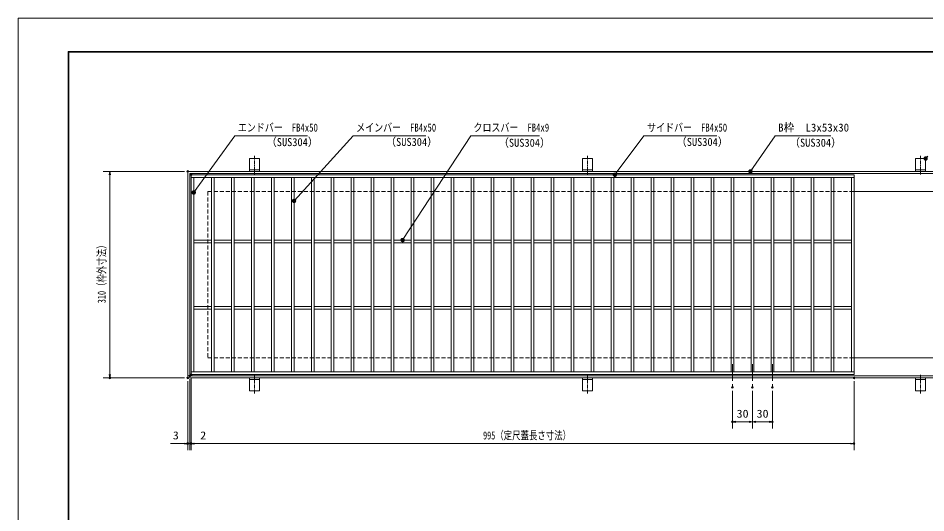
# Model space of a CAD drawing. Units: millimetres, scale not verified. Extents: x -1050 to 1050, y -742 to 742.
# Drawn here: x -1050 to 312, y 0 to 742 of the extents above; entities that cross this region are included whole.
import ezdxf
from ezdxf.enums import TextEntityAlignment as Align

# ---------------------------------------------------------------- set-up
doc = ezdxf.new("R2010")
doc.units = ezdxf.units.MM
doc.header["$LTSCALE"] = 5
doc.header["$PDMODE"] = 32
doc.header["$PDSIZE"] = 2.5
doc.linetypes.add('CHAIN1', pattern=[8, 5, -1, 1, -1])
doc.linetypes.add('DASHED1', pattern=[1.8, 1.2, -0.6])
for name, color, linetype, lineweight in [('0-0_7-図\u3000枠', 4, 'Continuous', 9), ('0-1_寸法注釈', 2, 'Continuous', 9), ('0-2_0', 2, 'Continuous', 9), ('0-3_DEFPOINTS', 134, 'Continuous', 9), ('0-4_アンカー', 7, 'Continuous', 9), ('0-5_枠', 7, 'Continuous', 9), ('0-8_蓋', 5, 'Continuous', 9), ('0-9_溝開口', 4, 'DASHED1', 9), ('0-A_中心線', 6, 'CHAIN1', 9)]:
    doc.layers.add(name, color=color, linetype=linetype, lineweight=lineweight)
doc.styles.add('ＭＳ ゴシック', font='')
doc.styles.get('ＭＳ ゴシック').set_extended_font_data('MS Gothic')

# ---------------------------------------------------------------- blocks, each defined once
blk = doc.blocks.new('_OPEN')
at = {"layer": '0-2_0'}
blk.add_line((0, 0), (-5, 0), dxfattribs=at)
blk.add_lwpolyline([(-5, 0.833), (0, 0), (-5, -0.833)], dxfattribs=at)
blk = doc.blocks.new('A$C5D7C781A')
at = {"layer": '0-4_アンカー', "color": 6, "linetype": 'CHAIN1'}
blk.add_line((37.5, 140.11), (37.5, 0), dxfattribs=at)
at = {"layer": '0-4_アンカー'}
for p, q in [((0, 118.78), (0, 22.26)), ((0, 118.78), (75, 118.78)), ((75, 118.78), (75, 22.26)), ((75, 33.76), (0, 33.76)), ((0, 22.26), (75, 22.26))]:
    blk.add_line(p, q, dxfattribs=at)
blk = doc.blocks.new('_Dot')
at = {"layer": '0-2_0'}
for p, q in [((-2.5, 0), (-5, 0)), ((2.445, 0.5), (-2.445, 0.5)), ((1.997, 1.5), (-1.997, 1.5)), ((2.289, -0.995), (-2.289, -0.995)), ((1.499, -1.995), (-1.499, -1.995))]:
    blk.add_line(p, q, dxfattribs=at)
for points in [[(2.5, 0), (2.48, 0.313), (2.421, 0.622), (2.324, 0.92), (2.191, 1.204), (2.023, 1.469), (1.822, 1.711), (1.594, 1.926), (1.34, 2.111), (1.064, 2.262), (0.773, 2.378), (0.468, 2.456), (0.157, 2.495), (-0.157, 2.495), (-0.468, 2.456), (-0.773, 2.378), (-1.064, 2.262), (-1.34, 2.111), (-1.594, 1.926), (-1.822, 1.711), (-2.023, 1.469), (-2.191, 1.204), (-2.324, 0.92), (-2.421, 0.622), (-2.48, 0.313), (-2.5, 0), (0, 0)], [(-2.5, 0), (-2.48, -0.313), (-2.421, -0.622), (-2.324, -0.92), (-2.191, -1.204), (-2.023, -1.469), (-1.822, -1.711), (-1.594, -1.926), (-1.34, -2.111), (-1.064, -2.262), (-0.773, -2.378), (-0.468, -2.456), (-0.157, -2.495), (0.157, -2.495), (0.468, -2.456), (0.773, -2.378), (1.064, -2.262), (1.34, -2.111), (1.594, -1.926), (1.822, -1.711), (2.023, -1.469), (2.191, -1.204), (2.324, -0.92), (2.421, -0.622), (2.48, -0.313), (2.5, 0), (0, 0)]]:
    blk.add_lwpolyline(points, close=True, dxfattribs=at)

msp = doc.modelspace()

# ---------------------------------------------------------------- linework, layer by layer
at = {"layer": '0-0_7-図\u3000枠'}
for p, q in [((-975, -692.5), (-975, 692.5)), ((-973.75, -691.25), (-973.75, 691.25)), ((-973.75, 691.25), (998.75, 691.25))]:
    msp.add_line(p, q, dxfattribs=at)
msp.add_lwpolyline([(-975, 692.5), (1000, 692.5), (1000, -692.5)], dxfattribs=at)
at = {"layer": '0-1_寸法注釈'}
for p, q in [((-800.45, 512.475), (-922.363, 512.475)), ((-912.363, 507.475), (-912.363, 207.475)), ((-800.45, 202.475), (-922.363, 202.475)), ((-795.45, 197.475), (-795.45, 93.953)), ((-792.45, 200.475), (-792.45, 93.953)), ((-792.45, 200.475), (-792.45, 93.953)), ((-790.45, 202.475), (-790.45, 93.953)), ((-790.45, 202.475), (-790.45, 93.953)), ((204.55, 197.475), (204.55, 93.953)), ((22.05, 183.328), (22.05, 126.522)), ((52.05, 183.328), (52.05, 126.522)), ((52.05, 183.328), (52.05, 126.522)), ((82.05, 183.328), (82.05, 126.522)), ((47.05, 136.522), (27.05, 136.522)), ((57.05, 136.522), (77.05, 136.522)), ((-800.45, 103.953), (-821.563, 103.953)), ((-797.45, 103.953), (-802.45, 103.953)), ((-792.45, 103.953), (-795.45, 103.953)), ((-792.45, 103.953), (-790.45, 103.953)), ((-787.45, 103.953), (-782.45, 103.953)), ((-785.45, 103.953), (199.55, 103.953)), ((-785.45, 103.953), (-764.337, 103.953))]:
    msp.add_line(p, q, dxfattribs=at)
for points in [[(-615.707, 565.949), (-724.931, 565.949), (-785.858, 481.668)], [(-438.147, 565.949), (-547.371, 565.949), (-635.274, 468.935)], [(-267.513, 565.949), (-370.72, 565.949), (-472.399, 410.31)], [(-1.475, 565.949), (-110.699, 565.949), (-153.712, 508.27)], [(169.797, 565.968), (86.447, 565.968), (49.664, 513.288)]]:
    msp.add_lwpolyline(points, dxfattribs=at)
at = {"layer": '0-3_DEFPOINTS'}
msp.add_lwpolyline([(-1050, -742.5), (-1050, 742.5), (1050, 742.5), (1050, -742.5)], close=True, dxfattribs=at)
for p in [(-795.45, 512.475), (-792.45, 205.475), (-790.45, 207.475), (-912.363, 202.475), (-795.45, 202.475), (-795.45, 202.475), (204.55, 202.475), (22.05, 188.328), (52.05, 188.328), (82.05, 188.328), (22.05, 136.522), (82.05, 136.522), (-795.45, 103.953), (-790.45, 103.953), (204.55, 103.953)]:
    msp.add_point(p, dxfattribs=at)
at = {"layer": '0-5_枠'}
for p, q in [((-795.45, 512.475), (409.55, 512.475)), ((-795.45, 512.475), (-795.45, 202.475)), ((-792.45, 509.475), (407.714, 509.475)), ((-792.45, 509.475), (-792.45, 205.475)), ((204.55, 482.475), (409.55, 482.475)), ((204.55, 232.475), (409.55, 232.475)), ((-792.45, 205.475), (411.386, 205.475)), ((-795.45, 202.475), (409.55, 202.475))]:
    msp.add_line(p, q, dxfattribs=at)
at = {"layer": '0-8_蓋'}
for p, q in [((204.55, 507.475), (-790.45, 507.475)), ((-790.45, 207.475), (-790.45, 507.475)), ((204.55, 207.475), (204.55, 507.475)), ((204.55, 503.475), (-790.45, 503.475)), ((-786.45, 211.475), (-786.45, 503.475)), ((-759.95, 503.475), (-759.95, 211.475)), ((-755.95, 503.475), (-755.95, 211.475)), ((-729.95, 503.475), (-729.95, 211.475)), ((-725.95, 503.475), (-725.95, 211.475)), ((-699.95, 503.475), (-699.95, 211.475)), ((-695.95, 503.475), (-695.95, 211.475)), ((-669.95, 503.475), (-669.95, 211.475)), ((-665.95, 503.475), (-665.95, 211.475)), ((-639.95, 503.475), (-639.95, 211.475)), ((-635.95, 503.475), (-635.95, 211.475)), ((-609.95, 503.475), (-609.95, 211.475)), ((-605.95, 503.475), (-605.95, 211.475)), ((-579.95, 503.475), (-579.95, 211.475)), ((-575.95, 503.475), (-575.95, 211.475)), ((-549.95, 503.475), (-549.95, 211.475)), ((-545.95, 503.475), (-545.95, 211.475)), ((-519.95, 503.475), (-519.95, 211.475)), ((-515.95, 503.475), (-515.95, 211.475)), ((-489.95, 503.475), (-489.95, 211.475)), ((-485.95, 503.475), (-485.95, 211.475)), ((-459.95, 503.475), (-459.95, 211.475)), ((-455.95, 503.475), (-455.95, 211.475)), ((-429.95, 503.475), (-429.95, 211.475)), ((-425.95, 503.475), (-425.95, 211.475)), ((-399.95, 503.475), (-399.95, 211.475)), ((-395.95, 503.475), (-395.95, 211.475)), ((-369.95, 503.475), (-369.95, 211.475)), ((-365.95, 503.475), (-365.95, 211.475)), ((-339.95, 503.475), (-339.95, 211.475)), ((-335.95, 503.475), (-335.95, 211.475)), ((-309.95, 503.475), (-309.95, 211.475)), ((-305.95, 503.475), (-305.95, 211.475)), ((-279.95, 503.475), (-279.95, 211.475)), ((-275.95, 503.475), (-275.95, 211.475)), ((-249.95, 503.475), (-249.95, 211.475)), ((-245.95, 503.475), (-245.95, 211.475)), ((-219.95, 503.475), (-219.95, 211.475)), ((-215.95, 503.475), (-215.95, 211.475)), ((-189.95, 503.475), (-189.95, 211.475)), ((-185.95, 503.475), (-185.95, 211.475)), ((-159.95, 503.475), (-159.95, 211.475)), ((-155.95, 503.475), (-155.95, 211.475)), ((-129.95, 503.475), (-129.95, 211.475)), ((-125.95, 503.475), (-125.95, 211.475)), ((-99.95, 503.475), (-99.95, 211.475)), ((-95.95, 503.475), (-95.95, 211.475)), ((-69.95, 503.475), (-69.95, 211.475)), ((-65.95, 503.475), (-65.95, 211.475)), ((-39.95, 503.475), (-39.95, 211.475)), ((-35.95, 503.475), (-35.95, 211.475)), ((-9.95, 503.475), (-9.95, 211.475)), ((-5.95, 503.475), (-5.95, 211.475)), ((20.05, 503.475), (20.05, 211.475)), ((24.05, 503.475), (24.05, 211.475)), ((50.05, 503.475), (50.05, 211.475)), ((54.05, 503.475), (54.05, 211.475)), ((80.05, 503.475), (80.05, 211.475)), ((84.05, 503.475), (84.05, 211.475)), ((110.05, 503.475), (110.05, 211.475)), ((114.05, 503.475), (114.05, 211.475)), ((140.05, 503.475), (140.05, 211.475)), ((144.05, 503.475), (144.05, 211.475)), ((170.05, 503.475), (170.05, 211.475)), ((174.05, 503.475), (174.05, 211.475)), ((200.55, 211.475), (200.55, 503.475)), ((-759.95, 409.475), (-786.45, 409.475)), ((-729.95, 409.475), (-755.95, 409.475)), ((-699.95, 409.475), (-725.95, 409.475)), ((-669.95, 409.475), (-695.95, 409.475)), ((-639.95, 409.475), (-665.95, 409.475)), ((-609.95, 409.475), (-635.95, 409.475)), ((-579.95, 409.475), (-605.95, 409.475)), ((-549.95, 409.475), (-575.95, 409.475)), ((-519.95, 409.475), (-545.95, 409.475)), ((-489.95, 409.475), (-515.95, 409.475)), ((-459.95, 409.475), (-485.95, 409.475)), ((-429.95, 409.475), (-455.95, 409.475)), ((-399.95, 409.475), (-425.95, 409.475)), ((-369.95, 409.475), (-395.95, 409.475)), ((-339.95, 409.475), (-365.95, 409.475)), ((-309.95, 409.475), (-335.95, 409.475)), ((-279.95, 409.475), (-305.95, 409.475)), ((-249.95, 409.475), (-275.95, 409.475)), ((-219.95, 409.475), (-245.95, 409.475)), ((-189.95, 409.475), (-215.95, 409.475)), ((-159.95, 409.475), (-185.95, 409.475)), ((-129.95, 409.475), (-155.95, 409.475)), ((-99.95, 409.475), (-125.95, 409.475)), ((-69.95, 409.475), (-95.95, 409.475)), ((-39.95, 409.475), (-65.95, 409.475)), ((-9.95, 409.475), (-35.95, 409.475)), ((20.05, 409.475), (-5.95, 409.475)), ((50.05, 409.475), (24.05, 409.475)), ((80.05, 409.475), (54.05, 409.475)), ((110.05, 409.475), (84.05, 409.475)), ((140.05, 409.475), (114.05, 409.475)), ((170.05, 409.475), (144.05, 409.475)), ((200.55, 409.475), (174.05, 409.475)), ((-759.95, 405.475), (-786.45, 405.475)), ((-729.95, 405.475), (-755.95, 405.475)), ((-699.95, 405.475), (-725.95, 405.475)), ((-669.95, 405.475), (-695.95, 405.475)), ((-639.95, 405.475), (-665.95, 405.475)), ((-609.95, 405.475), (-635.95, 405.475)), ((-579.95, 405.475), (-605.95, 405.475)), ((-549.95, 405.475), (-575.95, 405.475)), ((-519.95, 405.475), (-545.95, 405.475)), ((-489.95, 405.475), (-515.95, 405.475)), ((-459.95, 405.475), (-485.95, 405.475)), ((-429.95, 405.475), (-455.95, 405.475)), ((-399.95, 405.475), (-425.95, 405.475)), ((-369.95, 405.475), (-395.95, 405.475)), ((-339.95, 405.475), (-365.95, 405.475)), ((-309.95, 405.475), (-335.95, 405.475)), ((-279.95, 405.475), (-305.95, 405.475)), ((-249.95, 405.475), (-275.95, 405.475)), ((-219.95, 405.475), (-245.95, 405.475)), ((-189.95, 405.475), (-215.95, 405.475)), ((-159.95, 405.475), (-185.95, 405.475)), ((-129.95, 405.475), (-155.95, 405.475)), ((-99.95, 405.475), (-125.95, 405.475)), ((-69.95, 405.475), (-95.95, 405.475)), ((-39.95, 405.475), (-65.95, 405.475)), ((-9.95, 405.475), (-35.95, 405.475)), ((20.05, 405.475), (-5.95, 405.475)), ((50.05, 405.475), (24.05, 405.475)), ((80.05, 405.475), (54.05, 405.475)), ((110.05, 405.475), (84.05, 405.475)), ((140.05, 405.475), (114.05, 405.475)), ((170.05, 405.475), (144.05, 405.475)), ((200.55, 405.475), (174.05, 405.475)), ((-759.95, 309.475), (-786.45, 309.475)), ((-759.95, 305.475), (-786.45, 305.475)), ((-729.95, 309.475), (-755.95, 309.475)), ((-729.95, 305.475), (-755.95, 305.475)), ((-699.95, 309.475), (-725.95, 309.475)), ((-699.95, 305.475), (-725.95, 305.475)), ((-669.95, 309.475), (-695.95, 309.475)), ((-669.95, 305.475), (-695.95, 305.475)), ((-639.95, 309.475), (-665.95, 309.475)), ((-639.95, 305.475), (-665.95, 305.475)), ((-609.95, 309.475), (-635.95, 309.475)), ((-609.95, 305.475), (-635.95, 305.475)), ((-579.95, 309.475), (-605.95, 309.475)), ((-579.95, 305.475), (-605.95, 305.475)), ((-549.95, 309.475), (-575.95, 309.475)), ((-549.95, 305.475), (-575.95, 305.475)), ((-519.95, 309.475), (-545.95, 309.475)), ((-519.95, 305.475), (-545.95, 305.475)), ((-489.95, 309.475), (-515.95, 309.475)), ((-489.95, 305.475), (-515.95, 305.475)), ((-459.95, 309.475), (-485.95, 309.475)), ((-459.95, 305.475), (-485.95, 305.475)), ((-429.95, 309.475), (-455.95, 309.475)), ((-429.95, 305.475), (-455.95, 305.475)), ((-399.95, 309.475), (-425.95, 309.475)), ((-399.95, 305.475), (-425.95, 305.475)), ((-369.95, 309.475), (-395.95, 309.475)), ((-369.95, 305.475), (-395.95, 305.475)), ((-339.95, 309.475), (-365.95, 309.475)), ((-339.95, 305.475), (-365.95, 305.475)), ((-309.95, 309.475), (-335.95, 309.475)), ((-309.95, 305.475), (-335.95, 305.475)), ((-279.95, 309.475), (-305.95, 309.475)), ((-279.95, 305.475), (-305.95, 305.475)), ((-249.95, 309.475), (-275.95, 309.475)), ((-249.95, 305.475), (-275.95, 305.475)), ((-219.95, 309.475), (-245.95, 309.475)), ((-219.95, 305.475), (-245.95, 305.475)), ((-189.95, 309.475), (-215.95, 309.475)), ((-189.95, 305.475), (-215.95, 305.475)), ((-159.95, 309.475), (-185.95, 309.475)), ((-159.95, 305.475), (-185.95, 305.475)), ((-129.95, 309.475), (-155.95, 309.475)), ((-129.95, 305.475), (-155.95, 305.475)), ((-99.95, 309.475), (-125.95, 309.475)), ((-99.95, 305.475), (-125.95, 305.475)), ((-69.95, 309.475), (-95.95, 309.475)), ((-69.95, 305.475), (-95.95, 305.475)), ((-39.95, 309.475), (-65.95, 309.475)), ((-39.95, 305.475), (-65.95, 305.475)), ((-9.95, 309.475), (-35.95, 309.475)), ((-9.95, 305.475), (-35.95, 305.475)), ((20.05, 309.475), (-5.95, 309.475)), ((20.05, 305.475), (-5.95, 305.475)), ((50.05, 309.475), (24.05, 309.475)), ((50.05, 305.475), (24.05, 305.475)), ((80.05, 309.475), (54.05, 309.475)), ((80.05, 305.475), (54.05, 305.475)), ((110.05, 309.475), (84.05, 309.475)), ((110.05, 305.475), (84.05, 305.475)), ((140.05, 309.475), (114.05, 309.475)), ((140.05, 305.475), (114.05, 305.475)), ((170.05, 309.475), (144.05, 309.475)), ((170.05, 305.475), (144.05, 305.475)), ((200.55, 309.475), (174.05, 309.475)), ((200.55, 305.475), (174.05, 305.475)), ((-790.45, 211.475), (204.55, 211.475)), ((-790.45, 207.475), (204.55, 207.475))]:
    msp.add_line(p, q, dxfattribs=at)
at = {"layer": '0-8_蓋', "color": 7}
for p in [(-790.45, 507.475), (-790.45, 207.475)]:
    msp.add_point(p, dxfattribs=at)
at = {"layer": '0-9_溝開口'}
for p, q in [((-765.45, 482.475), (204.55, 482.475)), ((-765.45, 482.475), (-765.45, 232.475)), ((-765.45, 232.475), (204.55, 232.475))]:
    msp.add_line(p, q, dxfattribs=at)
at = {"layer": '0-A_中心線'}
for p, q in [((22.05, 222.969), (22.05, 188.328)), ((52.05, 222.969), (52.05, 188.328)), ((82.05, 222.969), (82.05, 188.328))]:
    msp.add_line(p, q, dxfattribs=at)

# ---------------------------------------------------------------- block references
at = {"layer": '0-1_寸法注釈'}
for name, p, rotation in [('_Dot', (312.05, 531.779), 229.33113), ('_Dot', (49.081, 512.475), 234.35189), ('_OPEN', (-912.363, 512.475), 90), ('_Dot', (-154.319, 507.475), 232.65375), ('_Dot', (-786.45, 480.862), 233.693), ('_Dot', (-635.95, 468.198), 227.49783), ('_Dot', (-472.95, 409.475), 236.58624), ('_OPEN', (-912.363, 202.475), 270), ('_OPEN', (22.05, 136.522), 180), ('_OPEN', (52.05, 136.522), 180), ('_OPEN', (-792.45, 103.953), 180), ('_OPEN', (-790.45, 103.953), 180), ('_OPEN', (-790.45, 103.953), 180)]:
    msp.add_blockref(name, p, dxfattribs=dict(at, rotation=rotation))
for p in [(52.05, 136.522), (82.05, 136.522), (-795.45, 103.953), (-792.45, 103.953), (204.55, 103.953)]:
    msp.add_blockref('_OPEN', p, dxfattribs=at)
at = {"layer": '0-4_アンカー', "xscale": 0.2, "yscale": 0.2}
for p in [(-702.95, 508.023), (-202.95, 508.023), (297.05, 508.023)]:
    msp.add_blockref('A$C5D7C781A', p, dxfattribs=at)
at = {"layer": '0-4_アンカー', "xscale": -0.2, "yscale": 0.2, "rotation": 180}
for p in [(-702.95, 206.927), (-202.95, 206.927), (297.05, 206.927)]:
    msp.add_blockref('A$C5D7C781A', p, dxfattribs=at)

# ---------------------------------------------------------------- texts
at = {"layer": '0-1_寸法注釈', "color": 7, "style": 'ＭＳ ゴシック'}
msp.add_text('B枠\u3000L3x53x30', height=12.03, dxfattribs=at).set_placement((90.7, 568.655), align=Align.BOTTOM_LEFT)
for s, height, width, p in [('エンドバー\u3000FB4x50', 12.02, 0.8, (-720.154, 568.636)), ('メインバー\u3000FB4x50', 12.02, 0.8, (-542.594, 568.636)), ('クロスバー\u3000FB4x9', 12.03, 0.8, (-366.554, 568.636)), ('サイドバー\u3000FB4x50', 12.02, 0.8, (-105.921, 568.636)), ('（SUS304）', 12.02, 0.95, (-677.407, 546.844)), ('（SUS304）', 12.02, 0.95, (-498.366, 547.081)), ('（SUS304）', 12.02, 0.95, (-328.959, 545.838)), ('（SUS304）', 12.02, 0.95, (-62.079, 547.081)), ('（SUS304）', 12.02, 0.95, (107.958, 545.919)), ('30', 12.02, 1.1, (28.317, 139.209)), ('30', 12.02, 1.1, (58.317, 139.209)), ('995（定尺蓋長さ寸法）', 12.03, 0.75, (-352.249, 106.64)), ('3', 12.02, 1.1, (-817.873, 106.64)), ('2', 12.02, 1.1, (-776.76, 106.64))]:
    msp.add_text(s, height=height, dxfattribs=dict(at, width=width)).set_placement(p, align=Align.BOTTOM_LEFT)
at = {"layer": '0-1_寸法注釈', "color": 7, "style": 'ＭＳ ゴシック', "width": 0.75}
msp.add_text('310（枠外寸法）', height=12.03, rotation=90, dxfattribs=at).set_placement((-915.05, 314.682), align=Align.BOTTOM_LEFT)

doc.saveas('drawing.dxf')
